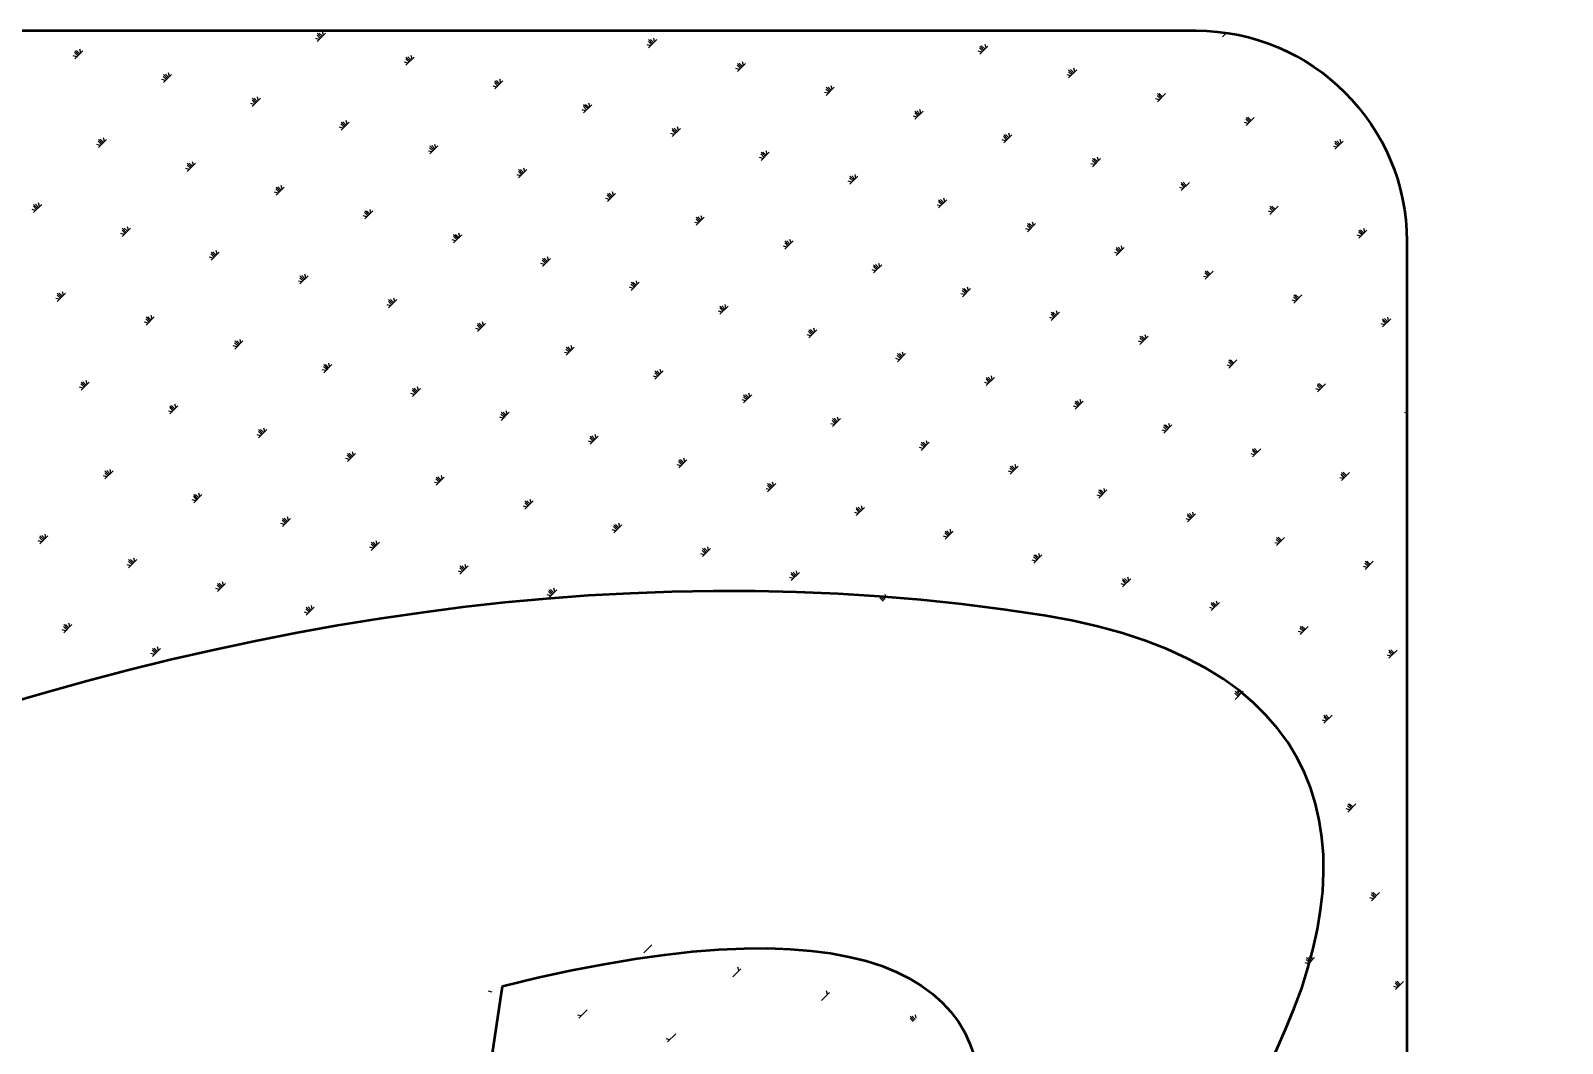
# Model space of a CAD drawing. Extents: x -2746917 to -971774, y -3334247 to -3250358.
# Drawn here: x -1602074 to -1601027, y -3276393 to -3275701 of the extents above; entities that cross this region are included whole.
import ezdxf

# ---------------------------------------------------------------- set-up
doc = ezdxf.new("R2010")
doc.units = 0
doc.header["$LTSCALE"] = 1000
doc.header["$MEASUREMENT"] = 0
doc.layers.get('0').update_dxf_attribs({"linetype": 'CONTINUOUS'})
doc.layers.add('PUB_TITLE', color=4, linetype='CONTINUOUS')

# ---------------------------------------------------------------- blocks, each defined once
blk = doc.blocks.new('A$C440D491C')
at = {"layer": 'PUB_TITLE', "color": 4}
for p, q in [((85615.1, 40466.4), (85612.7, 40467)), ((85615.8, 40467.1), (85613.6, 40469.3)), ((85616.5, 40467.8), (85613.7, 40470.6)), ((85613.7, 40465), (85619.3, 40470.6)), ((85617.2, 40468.5), (85615, 40470.7)), ((85617.9, 40469.2), (85617.2, 40471.6)), ((85844.5, 40464.8), (85843.9, 40467.2)), ((86232.9, 40468.2), (86235.6, 40470.9)), ((86235, 40470.3), (86234.2, 40471.1)), ((85449.9, 40455.2), (85447.7, 40457.4)), ((85450.6, 40455.9), (85447.8, 40458.6)), ((85447.8, 40453.1), (85453.4, 40458.6)), ((85451.3, 40456.6), (85449.1, 40458.8)), ((85452, 40457.3), (85451.3, 40459.7)), ((85841.7, 40462), (85839.3, 40462.7)), ((85842.4, 40462.7), (85840.2, 40465)), ((85843.1, 40463.4), (85840.3, 40466.2)), ((85840.3, 40460.6), (85845.9, 40466.2)), ((85843.8, 40464.1), (85841.6, 40466.3)), ((86068.4, 40457.7), (86065.9, 40458.3)), ((86069.1, 40458.4), (86066.8, 40460.6)), ((86069.8, 40459.1), (86067, 40461.8)), ((86067, 40456.3), (86072.5, 40461.8)), ((86070.5, 40459.8), (86068.2, 40462)), ((86071.2, 40460.5), (86070.5, 40462.9)), ((85449.2, 40454.5), (85446.8, 40455.1)), ((85675.8, 40450.1), (85673.4, 40450.8)), ((85676.5, 40450.8), (85674.3, 40453)), ((85677.2, 40451.5), (85674.4, 40454.3)), ((85674.4, 40448.7), (85680, 40454.3)), ((85677.9, 40452.2), (85675.7, 40454.4)), ((85678.6, 40452.9), (85678, 40455.3)), ((85902.5, 40445.8), (85900, 40446.4)), ((85903.2, 40446.5), (85900.9, 40448.7)), ((85903.9, 40447.2), (85901.1, 40449.9)), ((85901.1, 40444.4), (85906.6, 40449.9)), ((85904.5, 40447.8), (85902.3, 40450.1)), ((85905.2, 40448.5), (85904.6, 40451)), ((86130.5, 40442.8), (86127.7, 40445.6)), ((86127.7, 40440), (86133.3, 40445.6)), ((86131.2, 40443.5), (86129, 40445.7)), ((86131.9, 40444.2), (86131.2, 40446.6)), ((85509.9, 40438.2), (85507.5, 40438.9)), ((85510.6, 40438.9), (85508.4, 40441.1)), ((85511.3, 40439.6), (85508.5, 40442.4)), ((85508.5, 40436.8), (85514.1, 40442.4)), ((85512, 40440.3), (85509.8, 40442.5)), ((85512.7, 40441), (85512, 40443.4)), ((85737.3, 40434.5), (85735, 40436.8)), ((85737.9, 40435.2), (85735.2, 40438)), ((85735.2, 40432.5), (85740.7, 40438)), ((85738.6, 40435.9), (85736.4, 40438.2)), ((85739.3, 40436.6), (85738.7, 40439.1)), ((86129.1, 40441.4), (86126.7, 40442.1)), ((86129.8, 40442.1), (86127.6, 40444.3)), ((85571.3, 40422.6), (85569.1, 40424.9)), ((85572, 40423.3), (85569.3, 40426.1)), ((85569.3, 40420.5), (85574.8, 40426.1)), ((85572.7, 40424), (85570.5, 40426.2)), ((85573.4, 40424.7), (85572.8, 40427.1)), ((85736.6, 40433.8), (85734.1, 40434.5)), ((85963.2, 40429.5), (85960.8, 40430.1)), ((85963.9, 40430.2), (85961.7, 40432.4)), ((85964.6, 40430.9), (85961.8, 40433.7)), ((85961.8, 40428.1), (85967.4, 40433.7)), ((85965.3, 40431.6), (85963.1, 40433.8)), ((85966, 40432.3), (85965.3, 40434.7)), ((86189.8, 40425.1), (86187.4, 40425.8)), ((86190.5, 40425.8), (86188.3, 40428)), ((86191.2, 40426.5), (86188.4, 40429.3)), ((86188.4, 40423.7), (86194, 40429.3)), ((86191.9, 40427.2), (86189.7, 40429.4)), ((85570.6, 40421.9), (85568.2, 40422.6)), ((85797.3, 40417.6), (85794.9, 40418.2)), ((85798, 40418.3), (85795.8, 40420.5)), ((85798.7, 40419), (85795.9, 40421.7)), ((85795.9, 40416.2), (85801.5, 40421.7)), ((85799.4, 40419.7), (85797.1, 40421.9)), ((85800.1, 40420.4), (85799.4, 40422.8)), ((86024.6, 40413.9), (86022.4, 40416.1)), ((86025.3, 40414.6), (86022.5, 40417.4)), ((86022.5, 40411.8), (86028.1, 40417.4)), ((86026, 40415.3), (86023.8, 40417.5)), ((86026.7, 40416), (86026, 40418.4)), ((85631.4, 40405.7), (85628.9, 40406.3)), ((85632.1, 40406.4), (85629.8, 40408.6)), ((85632.8, 40407.1), (85630, 40409.8)), ((85630, 40404.3), (85635.5, 40409.8)), ((85633.5, 40407.7), (85631.2, 40410)), ((85634.2, 40408.4), (85633.5, 40410.9)), ((85858.7, 40402), (85856.5, 40404.2)), ((85859.4, 40402.7), (85856.6, 40405.5)), ((85856.6, 40399.9), (85862.2, 40405.5)), ((85860.1, 40403.4), (85857.9, 40405.6)), ((85860.8, 40404.1), (85860.1, 40406.5)), ((86023.9, 40413.2), (86021.5, 40413.9)), ((86250.6, 40408.9), (86248.1, 40409.5)), ((86251.2, 40409.6), (86249, 40411.8)), ((86251.9, 40410.2), (86249.2, 40413)), ((86249.2, 40407.5), (86254.7, 40413)), ((86252.6, 40410.9), (86250.4, 40413.2)), ((85465.5, 40393.8), (85463, 40394.4)), ((85466.2, 40394.4), (85463.9, 40396.7)), ((85466.9, 40395.1), (85464.1, 40397.9)), ((85464.1, 40392.4), (85469.6, 40397.9)), ((85467.5, 40395.8), (85465.3, 40398.1)), ((85468.2, 40396.5), (85467.6, 40399)), ((85693.5, 40390.8), (85690.7, 40393.6)), ((85690.7, 40388), (85696.3, 40393.6)), ((85694.2, 40391.5), (85692, 40393.7)), ((85694.9, 40392.2), (85694.2, 40394.6)), ((85858, 40401.3), (85855.6, 40402)), ((86084.6, 40396.9), (86082.2, 40397.6)), ((86085.3, 40397.6), (86083.1, 40399.9)), ((86086, 40398.3), (86083.3, 40401.1)), ((86083.3, 40395.6), (86088.8, 40401.1)), ((86086.7, 40399), (86084.5, 40401.3)), ((86087.4, 40399.7), (86086.8, 40402.2)), ((86311.3, 40392.6), (86308.9, 40393.2)), ((86312, 40393.3), (86309.8, 40395.5)), ((86312.7, 40394), (86309.9, 40396.8)), ((86309.9, 40391.2), (86315.4, 40396.8)), ((86313.4, 40394.7), (86311.1, 40396.9)), ((86314.1, 40395.4), (86313.4, 40397.8)), ((85529, 40380.3), (85528.3, 40382.7)), ((85692.1, 40389.4), (85689.7, 40390)), ((85692.8, 40390.1), (85690.6, 40392.3)), ((85918.7, 40385), (85916.3, 40385.7)), ((85919.4, 40385.7), (85917.2, 40388)), ((85920.1, 40386.4), (85917.3, 40389.2)), ((85917.3, 40383.6), (85922.9, 40389.2)), ((85920.8, 40387.1), (85918.6, 40389.3)), ((85921.5, 40387.8), (85920.9, 40390.2)), ((86146.1, 40381.4), (86143.8, 40383.6)), ((86146.8, 40382.1), (86144, 40384.8)), ((86144, 40379.3), (86149.5, 40384.8)), ((86147.5, 40382.8), (86145.2, 40385)), ((86148.1, 40383.5), (86147.5, 40385.9)), ((85526.2, 40377.5), (85523.8, 40378.1)), ((85526.9, 40378.2), (85524.7, 40380.4)), ((85527.6, 40378.9), (85524.8, 40381.7)), ((85524.8, 40376.1), (85530.4, 40381.7)), ((85528.3, 40379.6), (85526.1, 40381.8)), ((85752.8, 40373.1), (85750.4, 40373.8)), ((85753.5, 40373.8), (85751.3, 40376)), ((85754.2, 40374.5), (85751.4, 40377.3)), ((85751.4, 40371.7), (85757, 40377.3)), ((85754.9, 40375.2), (85752.7, 40377.4)), ((85755.6, 40375.9), (85755, 40378.3)), ((85980.9, 40370.2), (85978.1, 40372.9)), ((85978.1, 40367.4), (85983.6, 40372.9)), ((85981.5, 40370.8), (85979.3, 40373.1)), ((85982.2, 40371.5), (85981.6, 40374)), ((86145.4, 40380.7), (86142.9, 40381.3)), ((85586.9, 40361.2), (85584.5, 40361.9)), ((85587.6, 40361.9), (85585.4, 40364.1)), ((85588.3, 40362.6), (85585.5, 40365.4)), ((85585.5, 40359.8), (85591.1, 40365.4)), ((85589, 40363.3), (85586.8, 40365.5)), ((85589.7, 40364), (85589, 40366.4)), ((85816.3, 40359.6), (85815.7, 40362.1)), ((85979.5, 40368.8), (85977, 40369.4)), ((85980.2, 40369.5), (85977.9, 40371.7)), ((86206.1, 40364.4), (86203.7, 40365.1)), ((86206.8, 40365.1), (86204.6, 40367.3)), ((86207.5, 40365.8), (86204.7, 40368.6)), ((86204.7, 40363), (86210.3, 40368.6)), ((86208.2, 40366.5), (86206, 40368.7)), ((85421.7, 40350), (85419.5, 40352.2)), ((85422.4, 40350.7), (85419.6, 40353.5)), ((85419.6, 40347.9), (85425.2, 40353.5)), ((85423.1, 40351.4), (85420.9, 40353.6)), ((85423.8, 40352.1), (85423.1, 40354.5)), ((85813.6, 40356.9), (85811.1, 40357.5)), ((85814.2, 40357.5), (85812, 40359.8)), ((85814.9, 40358.2), (85812.2, 40361)), ((85812.2, 40355.5), (85817.7, 40361)), ((85815.6, 40358.9), (85813.4, 40361.2)), ((86040.2, 40352.5), (86037.8, 40353.1)), ((86040.9, 40353.2), (86038.7, 40355.4)), ((86041.6, 40353.9), (86038.8, 40356.7)), ((86038.8, 40351.1), (86044.4, 40356.7)), ((86042.3, 40354.6), (86040.1, 40356.8)), ((86043, 40355.3), (86042.3, 40357.7)), ((86268.2, 40349.5), (86265.4, 40352.3)), ((86265.4, 40346.7), (86271, 40352.3)), ((86268.9, 40350.2), (86266.7, 40352.4)), ((85421, 40349.3), (85418.6, 40350)), ((85647.6, 40344.9), (85645.2, 40345.6)), ((85648.3, 40345.6), (85646.1, 40347.9)), ((85649, 40346.3), (85646.3, 40349.1)), ((85646.3, 40343.6), (85651.8, 40349.1)), ((85649.7, 40347), (85647.5, 40349.2)), ((85650.4, 40347.7), (85649.8, 40350.1)), ((85874.3, 40340.6), (85871.9, 40341.2)), ((85875, 40341.3), (85872.8, 40343.5)), ((85875.7, 40342), (85872.9, 40344.7)), ((85872.9, 40339.2), (85878.4, 40344.7)), ((85876.4, 40342.7), (85874.1, 40344.9)), ((85877.1, 40343.4), (85876.4, 40345.8)), ((86103.7, 40339), (86103, 40341.4)), ((86266.8, 40348.1), (86264.4, 40348.8)), ((86267.5, 40348.8), (86265.3, 40351)), ((85481.7, 40333), (85479.3, 40333.7)), ((85482.4, 40333.7), (85480.2, 40335.9)), ((85483.1, 40334.4), (85480.3, 40337.2)), ((85480.3, 40331.6), (85485.9, 40337.2)), ((85483.8, 40335.1), (85481.6, 40337.3)), ((85484.5, 40335.8), (85483.9, 40338.2)), ((85709.1, 40329.4), (85706.8, 40331.6)), ((85709.8, 40330.1), (85707, 40332.8)), ((85707, 40327.3), (85712.5, 40332.8)), ((85710.5, 40330.8), (85708.2, 40333)), ((85711.2, 40331.4), (85710.5, 40333.9)), ((86100.9, 40336.2), (86098.5, 40336.9)), ((86101.6, 40336.9), (86099.4, 40339.1)), ((86102.3, 40337.6), (86099.5, 40340.4)), ((86099.5, 40334.8), (86105.1, 40340.4)), ((86103, 40338.3), (86100.8, 40340.5)), ((86327.6, 40331.9), (86325.1, 40332.5)), ((86328.2, 40332.6), (86326, 40334.8)), ((86328.9, 40333.2), (86326.2, 40336)), ((86326.2, 40330.5), (86331.7, 40336)), ((86329.6, 40333.9), (86327.4, 40336.2)), ((86330.3, 40334.6), (86329.7, 40337.1)), ((85543.2, 40317.5), (85540.9, 40319.7)), ((85543.9, 40318.1), (85541.1, 40320.9)), ((85541.1, 40315.4), (85546.6, 40320.9)), ((85544.5, 40318.8), (85542.3, 40321.1)), ((85545.2, 40319.5), (85544.6, 40322)), ((85708.4, 40328.7), (85705.9, 40329.3)), ((85935, 40324.3), (85932.6, 40325)), ((85935.7, 40325), (85933.5, 40327.2)), ((85936.4, 40325.7), (85933.6, 40328.5)), ((85933.6, 40322.9), (85939.2, 40328.5)), ((85937.1, 40326.4), (85934.9, 40328.6)), ((85937.8, 40327.1), (85937.1, 40329.5)), ((86161.6, 40319.9), (86159.2, 40320.6)), ((86162.3, 40320.6), (86160.1, 40322.9)), ((86163, 40321.3), (86160.3, 40324.1)), ((86160.3, 40318.6), (86165.8, 40324.1)), ((86163.7, 40322), (86161.5, 40324.3)), ((86164.4, 40322.7), (86163.8, 40325.2)), ((85542.5, 40316.8), (85540, 40317.4)), ((85769.1, 40312.4), (85766.7, 40313)), ((85769.8, 40313.1), (85767.6, 40315.3)), ((85770.5, 40313.8), (85767.7, 40316.6)), ((85767.7, 40311), (85773.3, 40316.6)), ((85771.2, 40314.5), (85769, 40316.7)), ((85771.9, 40315.2), (85771.2, 40317.6)), ((85996.4, 40308.7), (85994.2, 40311)), ((85997.1, 40309.4), (85994.3, 40312.2)), ((85994.3, 40306.6), (85999.9, 40312.2)), ((85997.8, 40310.1), (85995.6, 40312.3)), ((85998.5, 40310.8), (85997.9, 40313.2)), ((85603.2, 40300.5), (85600.8, 40301.1)), ((85603.9, 40301.2), (85601.7, 40303.4)), ((85604.6, 40301.9), (85601.8, 40304.7)), ((85601.8, 40299.1), (85607.4, 40304.7)), ((85605.3, 40302.6), (85603.1, 40304.8)), ((85606, 40303.3), (85605.3, 40305.7)), ((85830.5, 40296.8), (85828.3, 40299)), ((85831.2, 40297.5), (85828.4, 40300.3)), ((85828.4, 40294.7), (85834, 40300.3)), ((85831.9, 40298.2), (85829.7, 40300.4)), ((85832.6, 40298.9), (85832, 40301.3)), ((85995.7, 40308), (85993.3, 40308.7)), ((86222.4, 40303.7), (86219.9, 40304.3)), ((86223.1, 40304.4), (86220.8, 40306.6)), ((86223.8, 40305.1), (86221, 40307.8)), ((86221, 40302.3), (86226.5, 40307.8)), ((86224.5, 40305.8), (86222.2, 40308)), ((85437.3, 40288.6), (85434.9, 40289.2)), ((85438, 40289.3), (85435.8, 40291.5)), ((85438.7, 40290), (85435.9, 40292.7)), ((85435.9, 40287.2), (85441.4, 40292.7)), ((85439.4, 40290.7), (85437.1, 40292.9)), ((85440.1, 40291.4), (85439.4, 40293.8)), ((85665.3, 40285.6), (85662.5, 40288.4)), ((85662.5, 40282.8), (85668.1, 40288.4)), ((85666, 40286.3), (85663.8, 40288.5)), ((85666.7, 40287), (85666, 40289.4)), ((85829.8, 40296.1), (85827.4, 40296.8)), ((86056.5, 40291.8), (86054, 40292.4)), ((86057.2, 40292.5), (86054.9, 40294.7)), ((86057.9, 40293.2), (86055.1, 40295.9)), ((86055.1, 40290.4), (86060.6, 40295.9)), ((86058.5, 40293.8), (86056.3, 40296.1)), ((86059.2, 40294.5), (86058.6, 40297)), ((86283.8, 40288.1), (86281.6, 40290.3)), ((86284.5, 40288.8), (86281.7, 40291.6)), ((86281.7, 40286), (86287.3, 40291.6)), ((86285.2, 40289.5), (86283, 40291.7)), ((85663.9, 40284.2), (85661.5, 40284.9)), ((85664.6, 40284.9), (85662.4, 40287.1)), ((85890.6, 40279.9), (85888.1, 40280.5)), ((85891.2, 40280.5), (85889, 40282.8)), ((85891.9, 40281.2), (85889.2, 40284)), ((85889.2, 40278.5), (85894.7, 40284)), ((85892.6, 40281.9), (85890.4, 40284.2)), ((85893.3, 40282.6), (85892.7, 40285.1)), ((86117.9, 40276.2), (86115.7, 40278.4)), ((86118.6, 40276.9), (86115.8, 40279.7)), ((86115.8, 40274.1), (86121.4, 40279.7)), ((86119.3, 40277.6), (86117, 40279.8)), ((86120, 40278.3), (86119.3, 40280.7)), ((86283.1, 40287.4), (86280.7, 40288.1)), ((85498, 40272.3), (85495.6, 40273)), ((85498.7, 40273), (85496.5, 40275.2)), ((85499.4, 40273.7), (85496.6, 40276.5)), ((85496.6, 40270.9), (85502.2, 40276.5)), ((85500.1, 40274.4), (85497.9, 40276.6)), ((85500.8, 40275.1), (85500.1, 40277.5)), ((85724.6, 40267.9), (85722.2, 40268.6)), ((85725.3, 40268.6), (85723.1, 40270.9)), ((85726, 40269.3), (85723.3, 40272.1)), ((85723.3, 40266.6), (85728.8, 40272.1)), ((85726.7, 40270), (85724.5, 40272.2)), ((85727.4, 40270.7), (85726.8, 40273.1)), ((85952.7, 40265), (85949.9, 40267.7)), ((85949.9, 40262.2), (85955.4, 40267.7)), ((85953.4, 40265.7), (85951.1, 40267.9)), ((85954.1, 40266.4), (85953.4, 40268.8)), ((86117.2, 40275.5), (86114.8, 40276.1)), ((86343.8, 40271.1), (86341.4, 40271.8)), ((86344.5, 40271.8), (86342.3, 40274)), ((86345.2, 40272.5), (86342.4, 40275.3)), ((86342.4, 40269.7), (86348, 40275.3)), ((86345.9, 40273.2), (86343.7, 40275.4)), ((86346.6, 40273.9), (86346, 40276.3)), ((85559.4, 40256.7), (85557.2, 40258.9)), ((85560.1, 40257.4), (85557.3, 40260.2)), ((85557.3, 40254.6), (85562.9, 40260.2)), ((85560.8, 40258.1), (85558.6, 40260.3)), ((85561.5, 40258.8), (85560.9, 40261.2)), ((85788.1, 40254.4), (85787.5, 40256.9)), ((85951.3, 40263.6), (85948.9, 40264.2)), ((85952, 40264.3), (85949.8, 40266.5)), ((86177.9, 40259.2), (86175.5, 40259.9)), ((86178.6, 40259.9), (86176.4, 40262.1)), ((86179.3, 40260.6), (86176.5, 40263.4)), ((86176.5, 40257.8), (86182.1, 40263.4)), ((86180, 40261.3), (86177.8, 40263.5)), ((86180.7, 40262), (86180, 40264.4)), ((85558.7, 40256), (85556.3, 40256.7)), ((85785.4, 40251.7), (85782.9, 40252.3)), ((85786.1, 40252.4), (85783.8, 40254.6)), ((85786.8, 40253.1), (85784, 40255.8)), ((85784, 40250.3), (85789.5, 40255.8)), ((85787.5, 40253.8), (85785.2, 40256)), ((86012, 40247.3), (86009.6, 40248)), ((86012.7, 40248), (86010.5, 40250.2)), ((86013.4, 40248.7), (86010.6, 40251.5)), ((86010.6, 40245.9), (86016.2, 40251.5)), ((86014.1, 40249.4), (86011.9, 40251.6)), ((86014.8, 40250.1), (86014.1, 40252.5)), ((86240, 40244.3), (86237.3, 40247.1)), ((86237.3, 40241.6), (86242.8, 40247.1)), ((86240.7, 40245), (86238.5, 40247.3)), ((85619.5, 40239.8), (85617, 40240.4)), ((85620.2, 40240.5), (85617.9, 40242.7)), ((85620.9, 40241.1), (85618.1, 40243.9)), ((85618.1, 40238.4), (85623.6, 40243.9)), ((85621.5, 40241.8), (85619.3, 40244.1)), ((85622.2, 40242.5), (85621.6, 40245)), ((85846.1, 40235.4), (85843.7, 40236)), ((85846.8, 40236.1), (85844.6, 40238.3)), ((85847.5, 40236.8), (85844.7, 40239.6)), ((85844.7, 40234), (85850.3, 40239.6)), ((85848.2, 40237.5), (85846, 40239.7)), ((85848.9, 40238.2), (85848.2, 40240.6)), ((86075.5, 40233.8), (86074.9, 40236.2)), ((86238.6, 40242.9), (86236.2, 40243.6)), ((86239.3, 40243.6), (86237.1, 40245.9)), ((85453.6, 40227.8), (85451.1, 40228.5)), ((85454.2, 40228.5), (85452, 40230.8)), ((85454.9, 40229.2), (85452.2, 40232)), ((85452.2, 40226.5), (85457.7, 40232)), ((85455.6, 40229.9), (85453.4, 40232.2)), ((85456.3, 40230.6), (85455.7, 40233.1)), ((85680.9, 40224.2), (85678.7, 40226.4)), ((85681.6, 40224.9), (85678.8, 40227.7)), ((85678.8, 40222.1), (85684.4, 40227.7)), ((85682.3, 40225.6), (85680, 40227.8)), ((85683, 40226.3), (85682.3, 40228.7)), ((86072.7, 40231), (86070.3, 40231.7)), ((86073.4, 40231.7), (86071.2, 40234)), ((86074.1, 40232.4), (86071.3, 40235.2)), ((86071.3, 40229.6), (86076.9, 40235.2)), ((86074.8, 40233.1), (86072.6, 40235.3)), ((86299.4, 40226.7), (86296.9, 40227.3)), ((86300.1, 40227.4), (86297.8, 40229.6)), ((86300.8, 40228.1), (86298, 40230.8)), ((86298, 40225.3), (86303.5, 40230.8)), ((86301.5, 40228.8), (86299.2, 40231)), ((85515.7, 40213), (85512.9, 40215.7)), ((85512.9, 40210.2), (85518.4, 40215.7)), ((85516.4, 40213.7), (85514.1, 40215.9)), ((85517.1, 40214.4), (85516.4, 40216.8)), ((85680.2, 40223.5), (85677.8, 40224.1)), ((85906.8, 40219.1), (85904.4, 40219.8)), ((85907.5, 40219.8), (85905.3, 40222)), ((85908.2, 40220.5), (85905.4, 40223.3)), ((85905.4, 40217.7), (85911, 40223.3)), ((85908.9, 40221.2), (85906.7, 40223.4)), ((85909.6, 40221.9), (85909, 40224.3)), ((86133.5, 40214.8), (86131, 40215.4)), ((86134.2, 40215.5), (86131.9, 40217.7)), ((86134.8, 40216.2), (86132.1, 40218.9)), ((86132.1, 40213.4), (86137.6, 40218.9)), ((86135.5, 40216.8), (86133.3, 40219.1)), ((86136.2, 40217.5), (86135.6, 40220)), ((85514.3, 40211.6), (85511.9, 40212.2)), ((85515, 40212.3), (85512.8, 40214.5)), ((85740.9, 40207.2), (85738.5, 40207.9)), ((85741.6, 40207.9), (85739.4, 40210.1)), ((85742.3, 40208.6), (85739.5, 40211.4)), ((85739.5, 40205.8), (85745.1, 40211.4)), ((85743, 40209.3), (85740.8, 40211.5)), ((85743.7, 40210), (85743, 40212.4)), ((85968.2, 40203.5), (85966, 40205.8)), ((85968.9, 40204.2), (85966.2, 40207)), ((85966.2, 40201.5), (85971.7, 40207)), ((85969.6, 40204.9), (85967.4, 40207.2)), ((85970.3, 40205.6), (85969.7, 40208.1)), ((86359.1, 40210.7), (86357.7, 40211.1)), ((86359.1, 40212.8), (86358.6, 40213.3)), ((86359.1, 40214.2), (86358.7, 40214.6)), ((86358.7, 40209), (86359.1, 40209.4)), ((85575, 40195.3), (85572.6, 40196)), ((85575.7, 40196), (85573.5, 40198.2)), ((85576.4, 40196.7), (85573.6, 40199.5)), ((85573.6, 40193.9), (85579.2, 40199.5)), ((85577.1, 40197.4), (85574.9, 40199.6)), ((85577.8, 40198.1), (85577.1, 40200.5)), ((85803, 40192.3), (85800.3, 40195.1)), ((85800.3, 40189.6), (85805.8, 40195.1)), ((85803.7, 40193), (85801.5, 40195.2)), ((85804.4, 40193.7), (85803.8, 40196.1)), ((85967.6, 40202.9), (85965.1, 40203.5)), ((86194.2, 40198.5), (86191.8, 40199.1)), ((86194.9, 40199.2), (86192.7, 40201.4)), ((86195.6, 40199.9), (86192.8, 40202.7)), ((86192.8, 40197.1), (86198.4, 40202.7)), ((86196.3, 40200.6), (86194, 40202.8)), ((86197, 40201.3), (86196.3, 40203.7)), ((85638.5, 40181.8), (85637.9, 40184.2)), ((85801.6, 40190.9), (85799.2, 40191.6)), ((85802.3, 40191.6), (85800.1, 40193.9)), ((86028.3, 40186.6), (86025.8, 40187.2)), ((86029, 40187.3), (86026.7, 40189.5)), ((86029.7, 40188), (86026.9, 40190.8)), ((86026.9, 40185.2), (86032.4, 40190.8)), ((86030.4, 40188.7), (86028.1, 40190.9)), ((86031.1, 40189.4), (86030.4, 40191.8)), ((86255.6, 40182.9), (86253.4, 40185.1)), ((86256.3, 40183.6), (86253.5, 40186.4)), ((86253.5, 40180.8), (86259.1, 40186.4)), ((86257, 40184.3), (86254.8, 40186.5)), ((85635.7, 40179), (85633.3, 40179.7)), ((85636.4, 40179.7), (85634.2, 40181.9)), ((85637.1, 40180.4), (85634.3, 40183.2)), ((85634.3, 40177.6), (85639.9, 40183.2)), ((85637.8, 40181.1), (85635.6, 40183.3)), ((85862.4, 40174.7), (85859.9, 40175.3)), ((85863.1, 40175.4), (85860.8, 40177.6)), ((85863.8, 40176.1), (85861, 40178.8)), ((85861, 40173.3), (85866.5, 40178.8)), ((85864.5, 40176.8), (85862.2, 40179)), ((85865.1, 40177.4), (85864.5, 40179.9)), ((86089.7, 40171), (86087.5, 40173.2)), ((86090.4, 40171.7), (86087.6, 40174.5)), ((86087.6, 40168.9), (86093.2, 40174.5)), ((86091.1, 40172.4), (86088.9, 40174.6)), ((86091.8, 40173.1), (86091.1, 40175.5)), ((86254.9, 40182.2), (86252.5, 40182.9)), ((85469.8, 40167.1), (85467.4, 40167.8)), ((85470.5, 40167.8), (85468.3, 40170)), ((85471.2, 40168.5), (85468.4, 40171.3)), ((85468.4, 40165.7), (85474, 40171.3)), ((85471.9, 40169.2), (85469.7, 40171.4)), ((85472.6, 40169.9), (85472, 40172.3)), ((85696.5, 40162.8), (85694, 40163.4)), ((85697.2, 40163.5), (85694.9, 40165.7)), ((85697.8, 40164.1), (85695.1, 40166.9)), ((85695.1, 40161.4), (85700.6, 40166.9)), ((85698.5, 40164.8), (85696.3, 40167.1)), ((85699.2, 40165.5), (85698.6, 40168)), ((85924.5, 40159.8), (85921.7, 40162.6)), ((85921.7, 40157), (85927.3, 40162.6)), ((85925.2, 40160.5), (85923, 40162.7)), ((85925.9, 40161.2), (85925.2, 40163.6)), ((86089, 40170.3), (86086.6, 40171)), ((86315.6, 40166), (86313.2, 40166.6)), ((86316.3, 40166.6), (86314.1, 40168.9)), ((86317, 40167.3), (86314.3, 40170.1)), ((86314.3, 40164.6), (86319.8, 40170.1)), ((86317.7, 40168), (86315.5, 40170.3)), ((85531.2, 40151.5), (85529, 40153.8)), ((85531.9, 40152.2), (85529.2, 40155)), ((85529.2, 40149.5), (85534.7, 40155)), ((85532.6, 40152.9), (85530.4, 40155.2)), ((85533.3, 40153.6), (85532.7, 40156.1)), ((85923.1, 40158.4), (85920.7, 40159)), ((85923.8, 40159.1), (85921.6, 40161.3)), ((86149.7, 40154), (86147.3, 40154.7)), ((86150.4, 40154.7), (86148.2, 40157)), ((86151.1, 40155.4), (86148.3, 40158.2)), ((86148.3, 40152.6), (86153.9, 40158.2)), ((86151.8, 40156.1), (86149.6, 40158.3)), ((86152.5, 40156.8), (86151.9, 40159.2)), ((85530.6, 40150.8), (85528.1, 40151.5)), ((85757.2, 40146.5), (85754.8, 40147.1)), ((85757.9, 40147.2), (85755.7, 40149.4)), ((85758.6, 40147.9), (85755.8, 40150.7)), ((85755.8, 40145.1), (85761.4, 40150.7)), ((85759.3, 40148.6), (85757, 40150.8)), ((85760, 40149.3), (85759.3, 40151.7)), ((85983.8, 40142.1), (85981.4, 40142.8)), ((85984.5, 40142.8), (85982.3, 40145)), ((85985.2, 40143.5), (85982.4, 40146.3)), ((85982.4, 40140.7), (85988, 40146.3)), ((85985.9, 40144.2), (85983.7, 40146.4)), ((85986.6, 40144.9), (85986, 40147.3)), ((86211.8, 40139.2), (86209.1, 40141.9)), ((86209.1, 40136.4), (86214.6, 40141.9)), ((86212.5, 40139.9), (86210.3, 40142.1)), ((86213.2, 40140.5), (86212.6, 40143)), ((85591.3, 40134.6), (85588.8, 40135.2)), ((85592, 40135.3), (85589.8, 40137.5)), ((85592.7, 40136), (85589.9, 40138.7)), ((85589.9, 40133.2), (85595.4, 40138.7)), ((85593.4, 40136.7), (85591.1, 40138.9)), ((85594.1, 40137.4), (85593.4, 40139.8)), ((85818.6, 40130.9), (85816.4, 40133.1)), ((85819.3, 40131.6), (85816.5, 40134.4)), ((85816.5, 40128.8), (85822.1, 40134.4)), ((85820, 40132.3), (85817.8, 40134.5)), ((85820.7, 40133), (85820, 40135.4)), ((86210.5, 40137.8), (86208, 40138.4)), ((86211.2, 40138.5), (86208.9, 40140.7)), ((85425.4, 40122.7), (85422.9, 40123.3)), ((85426.1, 40123.4), (85423.8, 40125.6)), ((85426.8, 40124.1), (85424, 40126.8)), ((85424, 40121.3), (85429.5, 40126.8)), ((85427.5, 40124.7), (85425.2, 40127)), ((85428.1, 40125.4), (85427.5, 40127.9)), ((85652.7, 40119), (85650.5, 40121.2)), ((85653.4, 40119.7), (85650.6, 40122.5)), ((85650.6, 40116.9), (85656.2, 40122.5)), ((85654.1, 40120.4), (85651.9, 40122.6)), ((85654.8, 40121.1), (85654.1, 40123.5)), ((85817.9, 40130.2), (85815.5, 40130.9)), ((86044.5, 40125.9), (86042.1, 40126.5)), ((86045.2, 40126.6), (86043, 40128.8)), ((86045.9, 40127.2), (86043.2, 40130)), ((86043.2, 40124.5), (86048.7, 40130)), ((86046.6, 40127.9), (86044.4, 40130.2)), ((86047.3, 40128.6), (86046.7, 40131.1)), ((86271.2, 40121.5), (86268.8, 40122.1)), ((86271.9, 40122.2), (86269.7, 40124.4)), ((86272.6, 40122.9), (86269.8, 40125.7)), ((86269.8, 40120.1), (86275.4, 40125.7)), ((86273.3, 40123.6), (86271, 40125.8)), ((85487.5, 40107.8), (85484.7, 40110.6)), ((85484.7, 40105), (85490.3, 40110.6)), ((85488.2, 40108.5), (85486, 40110.7)), ((85488.9, 40109.2), (85488.2, 40111.6)), ((85652, 40118.3), (85649.6, 40119)), ((85878.6, 40113.9), (85876.2, 40114.6)), ((85879.3, 40114.6), (85877.1, 40116.9)), ((85880, 40115.3), (85877.3, 40118.1)), ((85877.3, 40112.6), (85882.8, 40118.1)), ((85880.7, 40116), (85878.5, 40118.3)), ((85881.4, 40116.7), (85880.8, 40119.2)), ((86105.3, 40109.6), (86102.8, 40110.2)), ((86106, 40110.3), (86103.7, 40112.5)), ((86106.7, 40111), (86103.9, 40113.8)), ((86103.9, 40108.2), (86109.4, 40113.8)), ((86107.4, 40111.7), (86105.1, 40113.9)), ((86108.1, 40112.4), (86107.4, 40114.8)), ((85486.1, 40106.4), (85483.7, 40107)), ((85486.8, 40107.1), (85484.6, 40109.3)), ((85712.7, 40102), (85710.3, 40102.7)), ((85713.4, 40102.7), (85711.2, 40104.9)), ((85714.1, 40103.4), (85711.3, 40106.2)), ((85711.3, 40100.6), (85716.9, 40106.2)), ((85714.8, 40104.1), (85712.6, 40106.3)), ((85715.5, 40104.8), (85714.9, 40107.2)), ((85940.1, 40098.4), (85937.8, 40100.6)), ((85940.8, 40099.1), (85938, 40101.8)), ((85938, 40096.3), (85943.5, 40101.8)), ((85941.5, 40099.8), (85939.2, 40102)), ((85942.1, 40100.5), (85941.5, 40102.9)), ((86331.9, 40105.2), (86329.5, 40105.9)), ((86332.6, 40105.9), (86330.4, 40108.1)), ((86333.3, 40106.6), (86330.5, 40109.4)), ((86330.5, 40103.8), (86336.1, 40109.4)), ((86334, 40107.3), (86331.8, 40109.5)), ((85546.8, 40090.1), (85544.4, 40090.8)), ((85547.5, 40090.8), (85545.3, 40093)), ((85548.2, 40091.5), (85545.4, 40094.3)), ((85545.4, 40088.7), (85551, 40094.3)), ((85548.9, 40092.2), (85546.7, 40094.4)), ((85549.6, 40092.9), (85549, 40095.3)), ((85774.8, 40087.1), (85772.1, 40089.9)), ((85772.1, 40084.4), (85777.6, 40089.9)), ((85775.5, 40087.8), (85773.3, 40090.1)), ((85776.2, 40088.5), (85775.6, 40091)), ((85939.4, 40097.7), (85936.9, 40098.3)), ((86166, 40093.3), (86163.6, 40094)), ((86166.7, 40094), (86164.5, 40096.2)), ((86167.4, 40094.7), (86164.6, 40097.5)), ((86164.6, 40091.9), (86170.2, 40097.5)), ((86168.1, 40095.4), (86165.9, 40097.6)), ((86168.8, 40096.1), (86168.1, 40098.5)), ((85610.3, 40076.6), (85609.7, 40079.1)), ((85773.5, 40085.8), (85771, 40086.4)), ((85774.2, 40086.5), (85771.9, 40088.7)), ((86000.8, 40082.1), (85998.6, 40084.3)), ((86001.5, 40082.8), (85998.7, 40085.6)), ((86002.2, 40083.5), (86000, 40085.7)), ((86002.6, 40085), (86002.2, 40086.6)), ((86003.7, 40085), (86004.3, 40085.6)), ((86227.4, 40077.7), (86225.2, 40080)), ((86228.1, 40078.4), (86225.3, 40081.2)), ((86225.3, 40075.7), (86230.9, 40081.2)), ((86228.8, 40079.1), (86226.6, 40081.3)), ((86229.5, 40079.8), (86228.9, 40082.2)), ((85607.6, 40073.8), (85605.1, 40074.5)), ((85608.2, 40074.5), (85606, 40076.8)), ((85608.9, 40075.2), (85606.2, 40078)), ((85606.2, 40072.5), (85611.7, 40078)), ((85609.6, 40075.9), (85607.4, 40078.2)), ((86226.7, 40077), (86224.3, 40077.7)), ((85441.6, 40061.9), (85439.2, 40062.6)), ((85442.3, 40062.6), (85440.1, 40064.9)), ((85443, 40063.3), (85440.3, 40066.1)), ((85440.3, 40060.5), (85445.8, 40066.1)), ((85443.7, 40064), (85441.5, 40066.2)), ((85444.4, 40064.7), (85443.8, 40067.1)), ((86287.5, 40060.8), (86285, 40061.4)), ((86288.2, 40061.5), (86285.9, 40063.7)), ((86288.8, 40062.2), (86286.1, 40064.9)), ((86286.1, 40059.4), (86291.6, 40064.9)), ((86289.5, 40062.9), (86287.3, 40065.1)), ((85503.1, 40046.4), (85500.8, 40048.6)), ((85503.8, 40047.1), (85501, 40049.8)), ((85501, 40044.3), (85506.5, 40049.8)), ((85504.5, 40047.7), (85502.2, 40050)), ((85505.1, 40048.4), (85504.5, 40050.9)), ((86348.9, 40045.2), (86346.7, 40047.4)), ((86349.6, 40045.9), (86346.8, 40048.7)), ((86346.8, 40043.1), (86352.4, 40048.7)), ((86350.3, 40046.6), (86348, 40048.8)), ((85502.4, 40045.7), (85499.9, 40046.3)), ((86348.2, 40044.5), (86345.8, 40045.1)), ((86243.7, 40017), (86241.5, 40019.2)), ((86244.4, 40017.7), (86241.6, 40020.5)), ((86241.6, 40014.9), (86247.2, 40020.5)), ((86245.1, 40018.4), (86242.9, 40020.6)), ((86245.8, 40019.1), (86245.1, 40021.5)), ((86303.7, 40000), (86301.3, 40000.7)), ((86304.4, 40000.7), (86302.2, 40003)), ((86305.1, 40001.4), (86302.3, 40004.2)), ((86302.3, 39998.7), (86307.9, 40004.2)), ((86305.8, 40002.1), (86303.6, 40004.3)), ((86321.4, 39940.7), (86318.6, 39943.5)), ((86318.6, 39937.9), (86324.2, 39943.5)), ((86322.1, 39941.4), (86319.9, 39943.6)), ((86320, 39939.3), (86317.6, 39940)), ((86320.7, 39940), (86318.5, 39942.2)), ((86337, 39879.3), (86334.7, 39881.5)), ((86337.7, 39880), (86334.9, 39882.8)), ((86334.9, 39877.2), (86340.4, 39882.8)), ((86338.4, 39880.7), (86336.1, 39882.9)), ((86336.3, 39878.6), (86333.8, 39879.2)), ((85837.2, 39841.5), (85842.7, 39847)), ((86293.2, 39835.5), (86290.4, 39838.3)), ((86293.9, 39836.2), (86291.7, 39838.4)), ((86292.4, 39834.8), (86296, 39838.3)), ((86294.6, 39836.9), (86293.9, 39839.3)), ((85897.9, 39825.2), (85903.4, 39830.7)), ((85902.1, 39829.4), (85901.4, 39831.8)), ((86291.8, 39834.1), (86289.4, 39834.8)), ((86292.5, 39834.8), (86290.3, 39837.1)), ((86352.5, 39817.9), (86350.1, 39818.5)), ((86353.2, 39818.6), (86351, 39820.8)), ((86353.9, 39819.3), (86351.2, 39822)), ((86351.2, 39816.5), (86356.7, 39822)), ((86354.6, 39819.9), (86352.4, 39822.2)), ((85733.4, 39814.7), (85730.9, 39815.3)), ((85958.6, 39808.9), (85964.2, 39814.5)), ((85962.8, 39813.1), (85962.1, 39815.5)), ((85794.1, 39798.4), (85791.7, 39799)), ((85792.7, 39797), (85798.3, 39802.6)), ((86021.4, 39794.7), (86019.2, 39797)), ((86022.1, 39795.4), (86019.3, 39798.2)), ((86022.8, 39796.1), (86020.6, 39798.3)), ((86023.5, 39796.8), (86022.9, 39799.2)), ((85853.4, 39780.7), (85859, 39786.3)), ((85854.8, 39782.1), (85852.4, 39782.8))]:
    blk.add_line(p, q, dxfattribs=at)
at = {"layer": 'PUB_TITLE', "color": 4, "lineweight": 53}
for points, knots in [([(84508.6, 39541.2), (84508.6, 39933.7), (84508.6, 40328.2), (84508.6, 40328.2), (84508.6, 40407.5), (84573.5, 40472.4), (84652.8, 40472.4), (84652.8, 40472.4), (86214.9, 40472.4), (86214.9, 40472.4), (86294.2, 40472.4), (86359.1, 40407.5), (86359.1, 40328.2), (86359.1, 40328.2), (86359.1, 40009.7), (86359.1, 39660.4)], [6.497483, 6.497483, 6.497483, 6.497483, 7, 7, 7, 8, 8, 8, 9, 9, 9, 10, 10, 10, 10.451509, 10.451509, 10.451509, 10.451509]), ([(86110.9, 40072.3), (86527.5, 40005.4), (86195.7, 39518.5), (85762.2, 39332.9), (86068, 39547.2), (86269, 39950.5), (85740.4, 39818.9), (85740.4, 39818.9), (85660.8, 39286), (85660.8, 39286), (85446.6, 39185.9), (85292.8, 39160.9), (85193.3, 39173.4), (85193.3, 39173.4), (85266.3, 39740.7), (85266.3, 39740.7), (84905, 39739), (84436.2, 39459.9), (84375.8, 39436.1), (84861.7, 39839.5), (85513.5, 40168.2), (86110.9, 40072.3)], [0, 0, 0, 0, 1, 1, 1, 2, 2, 2, 3, 3, 3, 4, 4, 4, 5, 5, 5, 6, 6, 6, 7, 7, 7, 7])]:
    blk.add_open_spline(points, degree=3, knots=knots, dxfattribs=at)

msp = doc.modelspace()

# ---------------------------------------------------------------- block references
at = {"ltscale": 1.5}
msp.add_blockref('A$C440D491C', (-1687492.07, -3316173.05), dxfattribs=at)

doc.saveas('drawing.dxf')
